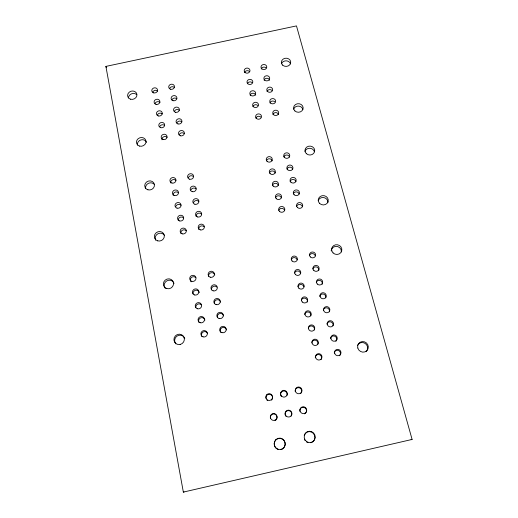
<?xml version="1.0" encoding="UTF-8"?>
<svg xmlns="http://www.w3.org/2000/svg" width="518" height="518" viewBox="0 0 518 518"><rect width="100%" height="100%" fill="white"/><g stroke="black" fill="none" stroke-linecap="round" stroke-linejoin="round"><path stroke-width="0.78" d="M411.085 439.717L412.101 439.439L296.477 25.9L105.899 66.401L183.346 492.1L184.045 491.983M183.346 492.1L412.101 439.439M105.899 66.401L106.43 67.69M220.616 332.336A3.231 3.173 -32.4 0 1 222.151 327.667A3.231 3.173 -32.4 0 1 226.489 329.901M311.817 342.372A3.192 3.121 35.5 0 1 315.734 340.307A3.192 3.121 35.5 0 1 317.903 344.237M270.435 418.149A3.432 3.341 80.4 0 1 272.759 414.109A3.432 3.341 80.4 0 1 276.852 416.291A3.432 3.341 80.4 0 1 275 420.584M307.932 442.625A5.672 5.452 70.9 0 1 306.617 441.996M305.05 440.475A5.672 5.452 70.9 0 1 304.344 439.141M304.202 435.521A5.672 5.452 70.9 0 1 313.409 433.43A5.672 5.452 70.9 0 1 310.768 442.754M278.101 449.462A5.679 5.465 80.3 0 1 274.805 441.433A5.679 5.465 80.3 0 1 282.97 439.562A5.679 5.465 80.3 0 1 283.437 448.238M282.893 448.698A5.679 5.465 80.3 0 1 280.937 449.598M175.9 343.874A5.277 5.102 -43.4 0 1 177.285 335.942A5.277 5.102 -43.4 0 1 184.771 338.571M165.365 288.5A5.128 4.889 -29.7 0 1 166.751 280.924A5.128 4.889 -29.7 0 1 174.048 283.411M137.425 145.079A4.798 4.319 -17.8 0 1 140.89 139.931A4.798 4.319 -17.8 0 1 146.581 142.346M128.529 97.889A4.688 4.131 -16.3 0 1 131.611 93.797A4.688 4.131 -16.3 0 1 136.752 94.742M155.659 240.151A5.012 4.694 -23.6 0 1 158.029 233.735A5.012 4.694 -23.6 0 1 164.633 235.684M145.655 188.403A4.895 4.494 -19.8 0 1 148.375 183.372A4.895 4.494 -19.8 0 1 154.137 184.259M318.156 200.79A4.979 4.636 7 0 1 323.873 197.598A4.979 4.636 7 0 1 327.881 202.693M304.966 151.437A4.856 4.442 2.8 0 1 309.725 148.278A4.856 4.442 2.8 0 1 314.342 151.677M293.667 109.149A4.759 4.273 0.3 0 1 298.342 106.099A4.759 4.273 0.3 0 1 302.849 109.363M281.539 63.772A4.649 4.092 -1.5 0 1 286.13 60.839A4.649 4.092 -1.5 0 1 290.52 63.954M331.229 250.971A5.109 4.837 14 0 1 331.416 249.721M331.63 249.139A5.109 4.837 14 0 1 341.356 251.949M357.426 345.584A5.407 5.18 39 0 1 365.287 343.525A5.407 5.18 39 0 1 366.116 351.657M299.896 411.434A3.432 3.335 67.7 0 1 302.169 407.407A3.432 3.335 67.7 0 1 306.287 409.576A3.432 3.335 67.7 0 1 304.487 413.856M285.994 416.362A3.432 3.341 73.8 0 1 286.001 411.661A3.432 3.341 73.8 0 1 290.585 411.46A3.432 3.341 73.8 0 1 291.116 416.135M267.748 400.647A3.38 3.315 80.7 0 1 266.822 399.935M266.019 398.381A3.38 3.315 80.7 0 1 269.373 394.276A3.38 3.315 80.7 0 1 272.429 398.659M272.215 399.197A3.38 3.315 80.7 0 1 271.516 400.136M281.449 396.607A3.38 3.315 71.2 0 1 283.106 391.038A3.38 3.315 71.2 0 1 287.05 395.338M295.241 391.744A3.38 3.302 63.3 0 1 299.404 387.807A3.38 3.302 63.3 0 1 300.757 393.486M191.077 281.831A3.16 3.024 -24.4 0 1 191.382 277.525A3.16 3.024 -24.4 0 1 195.804 277.68M193.097 293.959A3.179 3.063 -26.7 0 1 195.577 290.268A3.179 3.063 -26.7 0 1 199.288 292.586M195.856 307.64A3.199 3.095 -29.6 0 1 201.353 304.83M199.061 322.507A3.218 3.127 -33.6 0 1 200.621 317.884A3.218 3.127 -33.6 0 1 204.914 320.092M201.891 336.532A3.244 3.166 -38.9 0 1 203.205 331.973A3.244 3.166 -38.9 0 1 207.627 333.566M217.346 317.314A3.205 3.134 -27 0 1 219.826 313.545A3.205 3.134 -27 0 1 223.601 315.915M214.355 303.516A3.186 3.102 -23.5 0 1 216.822 299.792A3.186 3.102 -23.5 0 1 220.571 302.13M211.486 289.866A3.166 3.063 -21.1 0 1 216.932 287.089M208.65 276.379A3.147 3.03 -19.4 0 1 211.098 272.74A3.147 3.03 -19.4 0 1 214.795 275.019M152.745 92.126A2.894 2.558 -14.2 0 1 157.64 91.084M155.044 103.503A2.907 2.584 -14.4 0 1 159.965 102.447M157.368 115.002A2.927 2.609 -14.6 0 1 162.315 113.941M159.719 126.632A2.94 2.642 -14.9 0 1 164.692 125.563M161.966 139.782A2.959 2.668 -15.2 0 1 167.094 137.309M179.26 134.68A2.953 2.668 -13.2 0 1 184.259 133.605M176.871 122.941A2.94 2.642 -13 0 1 181.837 121.866M174.352 111.357A2.92 2.609 -12.8 0 1 179.293 110.295M171.937 99.883A2.907 2.584 -12.7 0 1 176.852 98.828M169.548 88.533A2.888 2.551 -12.5 0 1 174.436 87.49M170.687 182.958A3.017 2.778 -16.7 0 1 175.906 180.4M173.187 195.344A3.037 2.81 -17.2 0 1 178.438 192.761M175.835 206.391A3.056 2.843 -17.8 0 1 180.996 205.264M178.276 220.545A3.069 2.875 -18.6 0 1 183.579 217.91M180.86 233.365A3.089 2.907 -19.4 0 1 186.195 230.704M198.776 229.422A3.082 2.907 -16 0 1 204.092 226.767M196.167 216.621A3.063 2.875 -15.4 0 1 201.457 213.992M193.538 202.519A3.05 2.843 -14.9 0 1 198.692 201.392M190.909 190.035A3.03 2.81 -14.5 0 1 196.031 188.921M188.312 177.7A3.011 2.778 -14.1 0 1 193.408 176.586M283.799 156.915A3.004 2.752 -0.2 0 1 289.594 157.064M286.927 169.088A3.017 2.784 0.6 0 1 292.754 169.25M290.093 181.404A3.037 2.817 1.4 0 1 295.953 181.572M293.285 193.861A3.056 2.849 2.3 0 1 299.184 194.03M296.523 206.455A3.076 2.881 3.5 0 1 302.454 206.637M278.762 210.36A3.069 2.888 0.3 0 1 284.686 210.541M275.544 197.746A3.056 2.855 -0.6 0 1 281.436 197.921M272.526 185.243A3.037 2.823 -1.3 0 1 278.386 185.412M269.457 172.902A3.017 2.791 -2 0 1 275.285 173.064M266.427 160.697A3.004 2.758 -2.5 0 1 272.222 160.852M261.214 68.926A2.875 2.538 -3.5 0 1 266.064 67.884M264.089 80.128A2.894 2.564 -3.2 0 1 266.958 78.289A2.894 2.564 -3.2 0 1 269.671 80.245M266.997 91.446A2.907 2.59 -2.9 0 1 271.898 90.391M269.936 102.894A2.927 2.622 -2.5 0 1 274.864 101.832M272.902 114.465A2.94 2.648 -2.1 0 1 278.58 114.601M255.866 118.149A2.94 2.655 -4 0 1 260.832 117.074M252.907 106.559A2.927 2.622 -4.4 0 1 257.847 105.497M250.136 95.072A2.907 2.596 -4.6 0 1 255.743 95.195M247.319 83.722A2.894 2.571 -4.9 0 1 252.208 82.673M244.528 72.494A2.875 2.538 -5.1 0 1 249.391 71.452M334.259 352.493A3.231 3.127 40.7 0 1 338.953 350.757A3.231 3.127 40.7 0 1 339.568 355.769M330.575 338.144A3.199 3.102 35.2 0 1 335.237 336.428A3.199 3.102 35.2 0 1 335.845 341.381M326.936 323.97A3.173 3.076 29.6 0 1 330.814 321.931A3.173 3.076 29.6 0 1 332.996 325.809M323.342 309.971A3.147 3.043 24.4 0 1 327.201 307.951A3.147 3.043 24.4 0 1 329.364 311.778M319.787 296.141A3.121 3.011 19.8 0 1 323.627 294.14A3.121 3.011 19.8 0 1 325.77 297.921M316.278 282.472A3.102 2.978 15.9 0 1 320.092 280.491A3.102 2.978 15.9 0 1 322.215 284.227M312.807 268.965A3.076 2.946 12.6 0 1 316.602 267.003A3.076 2.946 12.6 0 1 318.712 270.694M309.375 255.614A3.056 2.914 10 0 1 315.274 255.808M315.274 357.854A3.225 3.147 42.9 0 1 319.328 354.668A3.225 3.147 42.9 0 1 321.031 359.634M308.288 328.166A3.166 3.089 28 0 1 312.186 326.12A3.166 3.089 28 0 1 314.335 330.005M304.804 314.128A3.14 3.056 21.4 0 1 308.676 312.108A3.14 3.056 21.4 0 1 310.806 315.941M301.359 300.259A3.114 3.024 15.9 0 1 305.212 298.258A3.114 3.024 15.9 0 1 307.323 302.046M297.954 286.558A3.095 2.991 11.7 0 1 303.917 286.765M294.593 273.012A3.069 2.959 8.5 0 1 300.518 273.219M291.265 259.635A3.05 2.927 6 0 1 297.157 259.829M282.653 65.145A4.681 4.112 -1.5 0 0 290.54 63.449A4.681 4.112 -1.5 0 0 284.971 58.307A4.681 4.112 -1.5 0 0 282.653 65.145M156.015 104.351A2.927 2.596 -14.4 0 0 159.861 101.224A2.927 2.596 -14.4 0 0 155.115 99.948A2.927 2.596 -14.4 0 0 156.015 104.351M221.963 332.627A3.25 3.192 -32 0 0 226.133 328.846A3.25 3.192 -32 0 0 220.81 327.208A3.25 3.192 -32 0 0 221.963 332.627M312.043 343.045A3.212 3.14 35.1 0 0 317.359 344.664A3.212 3.14 35.1 0 0 316.019 339.322A3.212 3.14 35.1 0 0 312.043 343.045M271.38 414.419A3.458 3.367 80.4 0 0 272.695 420.266A3.458 3.367 80.4 0 0 276.962 416.226A3.458 3.367 80.4 0 0 271.38 414.419M304.409 435.23A5.717 5.491 70.8 0 0 311.027 442.501A5.717 5.491 70.8 0 0 313.681 433.1A5.717 5.491 70.8 0 0 304.409 435.23M275.952 439.594A5.717 5.51 80.3 0 0 278.114 449.261A5.717 5.51 80.3 0 0 285.088 442.586A5.717 5.51 80.3 0 0 275.952 439.594M180.134 344.476A5.316 5.135 -43.1 0 0 183.107 335.839A5.316 5.135 -43.1 0 0 174.203 337.846A5.316 5.135 -43.1 0 0 180.134 344.476M166.783 288.558A5.167 4.921 -29.5 0 0 173.491 282.673A5.167 4.921 -29.5 0 0 165.151 280.154A5.167 4.921 -29.5 0 0 166.783 288.558M139.588 146.102A4.83 4.338 -17.8 0 0 145.94 140.864A4.83 4.338 -17.8 0 0 138.157 138.707A4.83 4.338 -17.8 0 0 139.588 146.102M130.64 99.223A4.72 4.157 -16.2 0 0 136.875 94.198A4.72 4.157 -16.2 0 0 129.267 92.152A4.72 4.157 -16.2 0 0 130.64 99.223M157.679 240.864A5.05 4.727 -23.5 0 0 164.271 235.198A5.05 4.727 -23.5 0 0 156.112 232.809A5.05 4.727 -23.5 0 0 157.679 240.864M147.934 189.808A4.927 4.52 -19.8 0 0 154.396 184.382A4.927 4.52 -19.8 0 0 146.439 182.116A4.927 4.52 -19.8 0 0 147.934 189.808M319.671 203.477A5.012 4.668 7 0 0 328.075 201.612A5.012 4.668 7 0 0 322.021 195.726A5.012 4.668 7 0 0 319.671 203.477M306.332 153.632A4.889 4.468 2.7 0 0 314.549 151.826A4.889 4.468 2.7 0 0 308.67 146.212A4.889 4.468 2.7 0 0 306.332 153.632M294.91 110.943A4.792 4.293 0.3 0 0 302.965 109.188A4.792 4.293 0.3 0 0 297.235 103.801A4.792 4.293 0.3 0 0 294.91 110.943M333.087 252.92A5.141 4.869 13.9 0 0 341.679 250.997A5.141 4.869 13.9 0 0 335.444 244.826A5.141 4.869 13.9 0 0 333.087 252.92M357.802 348.031A5.445 5.219 38.8 0 0 366.77 350.751A5.445 5.219 38.8 0 0 364.342 341.783A5.445 5.219 38.8 0 0 357.802 348.031M300.11 409.175A3.458 3.361 67.5 0 0 304.15 413.565A3.458 3.361 67.5 0 0 305.788 407.88A3.458 3.361 67.5 0 0 300.11 409.175M285.288 412.548A3.458 3.367 73.6 0 0 289.303 416.958A3.458 3.367 73.6 0 0 290.974 411.253A3.458 3.367 73.6 0 0 285.288 412.548M266.925 394.561A3.406 3.341 80.6 0 0 268.22 400.31A3.406 3.341 80.6 0 0 272.462 396.328A3.406 3.341 80.6 0 0 266.925 394.561M280.724 392.709A3.399 3.335 71 0 0 284.693 397.034A3.399 3.335 71 0 0 286.363 391.427A3.399 3.335 71 0 0 280.724 392.709M295.422 389.368A3.406 3.328 63 0 0 299.417 393.686A3.406 3.328 63 0 0 301.055 388.092A3.406 3.328 63 0 0 295.422 389.368M191.848 281.313A3.179 3.043 -24.2 0 0 195.959 277.693A3.179 3.043 -24.2 0 0 190.786 276.139A3.179 3.043 -24.2 0 0 191.848 281.313M194.606 294.956A3.199 3.082 -26.5 0 0 198.744 291.284A3.199 3.082 -26.5 0 0 193.531 289.711A3.199 3.082 -26.5 0 0 194.606 294.956M197.403 308.754A3.218 3.114 -29.4 0 0 201.56 305.05A3.218 3.114 -29.4 0 0 196.316 303.451A3.218 3.114 -29.4 0 0 197.403 308.754M200.226 322.72A3.244 3.153 -33.3 0 0 204.409 318.971A3.244 3.153 -33.3 0 0 199.132 317.353A3.244 3.153 -33.3 0 0 200.226 322.72M203.088 336.862A3.27 3.186 -38.5 0 0 207.291 333.068A3.27 3.186 -38.5 0 0 201.981 331.423A3.27 3.186 -38.5 0 0 203.088 336.862M219.075 318.512A3.231 3.153 -26.7 0 0 223.226 314.769A3.231 3.153 -26.7 0 0 217.936 313.157A3.231 3.153 -26.7 0 0 219.075 318.512M216.051 304.597A3.212 3.121 -23.3 0 0 220.182 300.9A3.212 3.121 -23.3 0 0 214.925 299.307A3.212 3.121 -23.3 0 0 216.051 304.597M213.144 290.831A3.192 3.082 -21 0 0 217.256 287.173A3.192 3.082 -21 0 0 212.03 285.599A3.192 3.082 -21 0 0 213.144 290.831M210.276 277.227A3.173 3.05 -19.3 0 0 214.368 273.608A3.173 3.05 -19.3 0 0 209.175 272.06A3.173 3.05 -19.3 0 0 210.276 277.227M153.697 92.877A2.914 2.571 -14.1 0 0 157.517 89.782A2.914 2.571 -14.1 0 0 152.804 88.52A2.914 2.571 -14.1 0 0 153.697 92.877M158.366 115.954A2.946 2.622 -14.6 0 0 162.225 112.794A2.946 2.622 -14.6 0 0 157.453 111.493A2.946 2.622 -14.6 0 0 158.366 115.954M160.742 127.681A2.959 2.655 -14.9 0 0 164.62 124.488A2.959 2.655 -14.9 0 0 159.816 123.174A2.959 2.655 -14.9 0 0 160.742 127.681M163.138 139.536A2.978 2.687 -15.2 0 0 167.036 136.312A2.978 2.687 -15.2 0 0 162.205 134.978A2.978 2.687 -15.2 0 0 163.138 139.536M180.445 135.8A2.972 2.681 -13.2 0 0 184.324 132.582A2.972 2.681 -13.2 0 0 179.481 131.255A2.972 2.681 -13.2 0 0 180.445 135.8M178.03 123.951A2.959 2.655 -13 0 0 181.883 120.772A2.959 2.655 -13 0 0 177.072 119.457A2.959 2.655 -13 0 0 178.03 123.951M175.485 112.27A2.94 2.622 -12.8 0 0 179.325 109.117A2.94 2.622 -12.8 0 0 174.54 107.828A2.94 2.622 -12.8 0 0 175.485 112.27M173.044 100.699A2.927 2.596 -12.7 0 0 176.865 97.578A2.927 2.596 -12.7 0 0 172.106 96.303A2.927 2.596 -12.7 0 0 173.044 100.699M170.629 89.258A2.907 2.571 -12.5 0 0 174.43 86.163A2.907 2.571 -12.5 0 0 169.703 84.907A2.907 2.571 -12.5 0 0 170.629 89.258M171.95 183.042A3.037 2.791 -16.6 0 0 175.913 179.694A3.037 2.791 -16.6 0 0 170.979 178.296A3.037 2.791 -16.6 0 0 171.95 183.042M174.475 195.526A3.056 2.823 -17.2 0 0 178.457 192.146A3.056 2.823 -17.2 0 0 173.491 190.728A3.056 2.823 -17.2 0 0 174.475 195.526M177.033 208.152A3.076 2.855 -17.8 0 0 181.035 204.739A3.076 2.855 -17.8 0 0 176.042 203.302A3.076 2.855 -17.8 0 0 177.033 208.152M179.616 220.927A3.095 2.888 -18.5 0 0 183.644 217.476A3.095 2.888 -18.5 0 0 178.613 216.019A3.095 2.888 -18.5 0 0 179.616 220.927M182.232 233.851A3.108 2.92 -19.4 0 0 186.279 230.361A3.108 2.92 -19.4 0 0 181.222 228.885A3.108 2.92 -19.4 0 0 182.232 233.851M200.291 229.882A3.102 2.92 -15.9 0 0 204.312 226.398A3.102 2.92 -15.9 0 0 199.236 224.929A3.102 2.92 -15.9 0 0 200.291 229.882M197.656 216.971A3.089 2.888 -15.3 0 0 201.651 213.526A3.089 2.888 -15.3 0 0 196.613 212.076A3.089 2.888 -15.3 0 0 197.656 216.971M194.885 204.247A3.069 2.855 -14.9 0 0 198.86 200.842A3.069 2.855 -14.9 0 0 193.855 199.411A3.069 2.855 -14.9 0 0 194.885 204.247M192.23 191.654A3.05 2.823 -14.5 0 0 196.186 188.28A3.05 2.823 -14.5 0 0 191.207 186.869A3.05 2.823 -14.5 0 0 192.23 191.654M189.601 179.196A3.03 2.791 -14.1 0 0 193.544 175.861A3.03 2.791 -14.1 0 0 188.591 174.469A3.03 2.791 -14.1 0 0 189.601 179.196M284.55 157.485A3.024 2.771 -0.2 0 0 289.64 156.371A3.024 2.771 -0.2 0 0 286.046 152.881A3.024 2.771 -0.2 0 0 284.55 157.485M287.704 169.762A3.037 2.804 0.5 0 0 292.825 168.635A3.037 2.804 0.5 0 0 289.206 165.112A3.037 2.804 0.5 0 0 287.704 169.762M290.896 182.181A3.056 2.836 1.3 0 0 296.043 181.047A3.056 2.836 1.3 0 0 292.398 177.473A3.056 2.836 1.3 0 0 290.896 182.181M294.127 194.736A3.076 2.868 2.3 0 0 299.3 193.596A3.076 2.868 2.3 0 0 295.629 189.983A3.076 2.868 2.3 0 0 294.127 194.736M297.39 207.446A3.095 2.894 3.4 0 0 302.596 206.293A3.095 2.894 3.4 0 0 298.899 202.635A3.095 2.894 3.4 0 0 297.39 207.446M279.487 211.376A3.095 2.907 0.3 0 0 284.699 210.23A3.095 2.907 0.3 0 0 281.028 206.559A3.095 2.907 0.3 0 0 279.487 211.376M276.236 198.659A3.076 2.875 -0.6 0 0 281.423 197.52A3.076 2.875 -0.6 0 0 277.777 193.894A3.076 2.875 -0.6 0 0 276.236 198.659M273.193 186.053A3.056 2.843 -1.4 0 0 278.347 184.92A3.056 2.843 -1.4 0 0 274.728 181.339A3.056 2.843 -1.4 0 0 273.193 186.053M270.098 173.601A3.037 2.81 -2 0 0 275.226 172.481A3.037 2.81 -2 0 0 271.633 168.939A3.037 2.81 -2 0 0 270.098 173.601M267.042 161.292A3.024 2.778 -2.6 0 0 272.138 160.179A3.024 2.778 -2.6 0 0 268.57 156.682A3.024 2.778 -2.6 0 0 267.042 161.292M261.758 68.803A2.894 2.551 -3.6 0 0 266.647 67.754A2.894 2.551 -3.6 0 0 263.235 64.562A2.894 2.551 -3.6 0 0 261.758 68.803M264.659 80.089A2.914 2.577 -3.3 0 0 269.574 79.027A2.914 2.577 -3.3 0 0 266.142 75.803A2.914 2.577 -3.3 0 0 264.659 80.089M267.592 91.498A2.927 2.603 -2.9 0 0 272.533 90.43A2.927 2.603 -2.9 0 0 269.075 87.166A2.927 2.603 -2.9 0 0 267.592 91.498M270.558 103.037A2.946 2.635 -2.5 0 0 275.524 101.962A2.946 2.635 -2.5 0 0 272.041 98.653A2.946 2.635 -2.5 0 0 270.558 103.037M273.556 114.698A2.959 2.661 -2.1 0 0 278.548 113.617A2.959 2.661 -2.1 0 0 275.045 110.269A2.959 2.661 -2.1 0 0 273.556 114.698M256.384 118.402A2.959 2.668 -4.1 0 0 261.383 117.321A2.959 2.668 -4.1 0 0 257.906 113.966A2.959 2.668 -4.1 0 0 256.384 118.402M253.399 106.727A2.946 2.642 -4.4 0 0 258.372 105.653A2.946 2.642 -4.4 0 0 254.921 102.337A2.946 2.642 -4.4 0 0 253.399 106.727M250.602 95.15A2.927 2.609 -4.7 0 0 255.549 94.082A2.927 2.609 -4.7 0 0 252.124 90.805A2.927 2.609 -4.7 0 0 250.602 95.15M247.759 83.709A2.914 2.584 -4.9 0 0 252.68 82.653A2.914 2.584 -4.9 0 0 249.275 79.416A2.914 2.584 -4.9 0 0 247.759 83.709M244.949 72.397A2.894 2.558 -5.1 0 0 249.844 71.348A2.894 2.558 -5.1 0 0 246.464 68.143A2.894 2.558 -5.1 0 0 244.949 72.397M334.667 353.244A3.257 3.153 40.4 0 0 340.028 354.888A3.257 3.153 40.4 0 0 338.63 349.488A3.257 3.153 40.4 0 0 334.667 353.244M330.95 338.785A3.225 3.121 34.9 0 0 336.279 340.397A3.225 3.121 34.9 0 0 334.893 335.068A3.225 3.121 34.9 0 0 330.95 338.785M327.279 324.495A3.192 3.095 29.3 0 0 332.569 326.087A3.192 3.095 29.3 0 0 331.203 320.823A3.192 3.095 29.3 0 0 327.279 324.495M323.653 310.379A3.166 3.063 24.1 0 0 328.911 311.953A3.166 3.063 24.1 0 0 327.557 306.747A3.166 3.063 24.1 0 0 323.653 310.379M320.072 296.438A3.14 3.03 19.5 0 0 325.291 297.986A3.14 3.03 19.5 0 0 323.957 292.845A3.14 3.03 19.5 0 0 320.072 296.438M317.32 284.039A3.121 2.998 15.7 0 0 322.546 282.867A3.121 2.998 15.7 0 0 318.79 279.053A3.121 2.998 15.7 0 0 317.32 284.039M313.811 270.409A3.102 2.966 12.5 0 0 319.01 269.25A3.102 2.966 12.5 0 0 315.281 265.481A3.102 2.966 12.5 0 0 313.811 270.409M310.353 256.941A3.076 2.933 9.8 0 0 315.514 255.788A3.076 2.933 9.8 0 0 311.817 252.072A3.076 2.933 9.8 0 0 310.353 256.941M315.65 357.543A3.244 3.166 42.5 0 0 320.998 359.194A3.244 3.166 42.5 0 0 319.638 353.781A3.244 3.166 42.5 0 0 315.65 357.543M308.488 328.723A3.186 3.108 27.6 0 0 313.766 330.322A3.186 3.108 27.6 0 0 312.438 325.039A3.186 3.108 27.6 0 0 308.488 328.723M304.972 314.568A3.16 3.082 21 0 0 310.211 316.148A3.16 3.082 21 0 0 308.903 310.929A3.16 3.082 21 0 0 304.972 314.568M302.279 301.988A3.134 3.043 15.7 0 0 307.543 300.803A3.134 3.043 15.7 0 0 303.794 296.931A3.134 3.043 15.7 0 0 302.279 301.988M298.841 288.157A3.114 3.011 11.5 0 0 304.079 286.985A3.114 3.011 11.5 0 0 300.356 283.165A3.114 3.011 11.5 0 0 298.841 288.157M295.448 274.495A3.095 2.978 8.4 0 0 300.647 273.336A3.095 2.978 8.4 0 0 296.956 269.554A3.095 2.978 8.4 0 0 295.448 274.495M292.087 260.994A3.076 2.946 5.9 0 0 297.261 259.842A3.076 2.946 5.9 0 0 293.596 256.112A3.076 2.946 5.9 0 0 292.087 260.994"/></g></svg>
